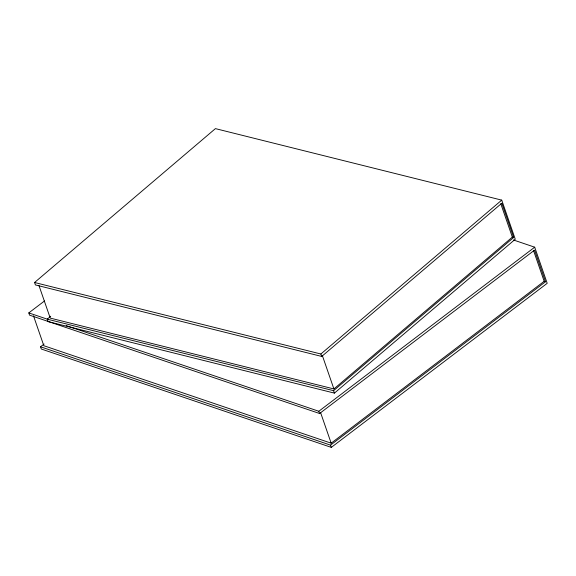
<?xml version="1.0" encoding="UTF-8"?>
<svg xmlns="http://www.w3.org/2000/svg" width="576" height="576" viewBox="0 0 576 576"><rect width="100%" height="100%" fill="white"/><g stroke="black" fill="none" stroke-linecap="round" stroke-linejoin="round"><path stroke-width="0.86" d="M47.268 319.169L333.576 390.679L513.662 237.449L501.811 203.213L321.718 356.443L35.41 284.933L34.567 282.499L215.417 128.621L501.725 200.124L515.268 239.234L334.418 393.113L48.11 321.61L47.268 319.169L50.688 316.26M34.567 282.499L320.875 354.002L501.725 200.124M38.959 285.53L50.242 318.096L333.907 388.944L512.345 237.118L513.662 237.449M44.107 344.052L40.529 346.774L330.538 445.126L545.515 281.743L534.564 250.128L319.586 413.51L29.578 315.158L28.8 312.905L44.525 300.953M66.218 325.598L318.809 411.264L534.694 247.19L547.2 283.306L331.315 447.379L41.306 349.02L40.529 346.774M33.466 315.77L43.834 345.722L331.171 443.174L544.176 281.29L545.515 281.743M513.432 239.976L534.694 247.19M28.8 312.905L48.362 319.536M533.52 250.502L544.176 281.29M500.774 203.717L512.345 237.118M322.344 355.536L333.907 388.944M320.875 354.002L321.718 356.443M333.576 390.679L334.418 393.113M320.515 412.394L331.171 443.174M318.809 411.264L319.586 413.51M330.538 445.126L331.315 447.379"/></g></svg>
